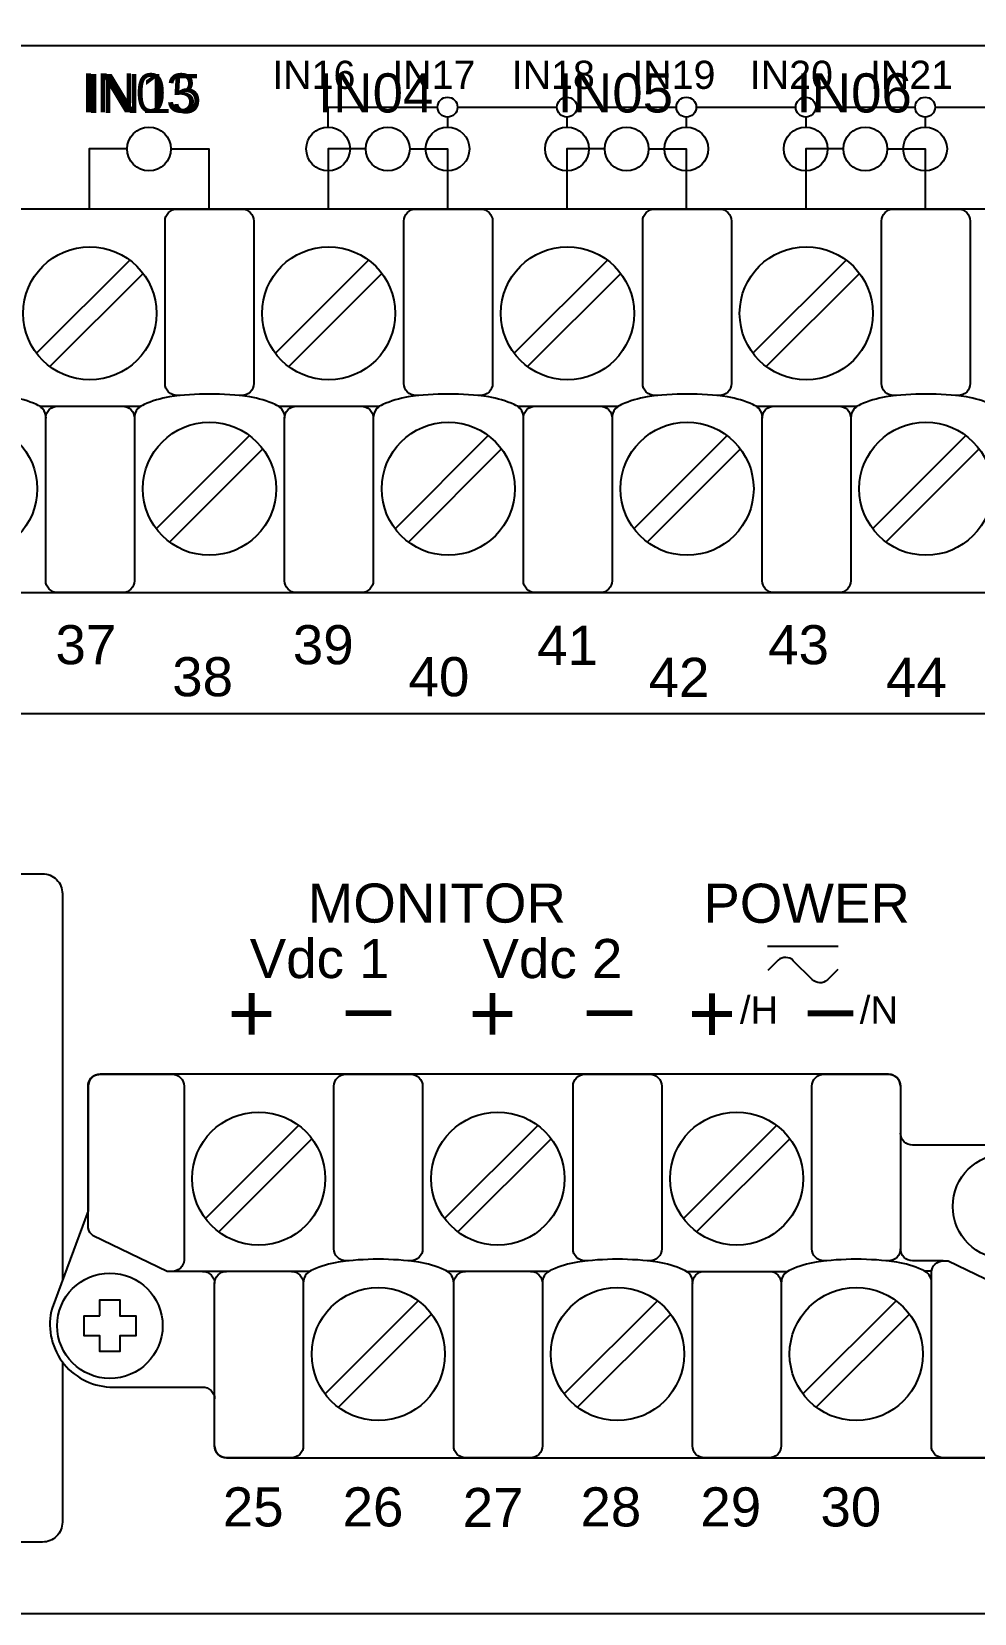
# Model space of a CAD drawing. Extents: x 1 to 47.7, y 0.3 to 34.2.
# Drawn here: x 39.928 to 42.297, y 8.595 to 12.571 of the extents above; entities that cross this region are included whole.
import ezdxf

# ---------------------------------------------------------------- set-up
doc = ezdxf.new("R2010")
doc.units = 0
doc.header["$MEASUREMENT"] = 0
for name, color, linetype in [('5_1__0__EMPTY', 7, 'CONTINUOUS'), ('5_2__2___8__OPTOISO_IND_LS', 7, 'CONTINUOUS'), ('5_3__7___8__OPTOISO_IND_LS', 7, 'CONTINUOUS'), ('5_4__4___24__OPTOISO_LS_IN', 7, 'CONTINUOUS'), ('5_5__D___24__OPTOISO_LS_IN', 7, 'CONTINUOUS'), ('5_6__8___8__OPTOISO_IND_LS', 7, 'CONTINUOUS'), ('6_0______DWG_', 7, 'CONTINUOUS')]:
    doc.layers.add(name, color=color, linetype=linetype)
doc.styles.add('ARIAL', font='arial.ttf')

msp = doc.modelspace()

# ---------------------------------------------------------------- linework, layer by layer
at = {"layer": '5_1__0__EMPTY'}
msp.add_lwpolyline([(43.4565, 12.1253), (38.4754, 12.1254, 0.414215), (38.4454, 12.0954), (38.4455, 11.7825), (38.3546, 11.5377, 0.47859), (38.4996, 11.3392), (38.733, 11.3392, -0.414214), (38.763, 11.3092), (38.763, 11.1912, 0.414213), (38.793, 11.1612), (43.7748, 11.1611, 0.414214), (43.8048, 11.1911), (43.8048, 11.5042), (43.8957, 11.7489, 0.480048), (43.7507, 11.9471), (43.5165, 11.9471, -0.414214), (43.4865, 11.9771), (43.4865, 12.0953, 0.414212), (43.4565, 12.1253), (43.4565, 12.1253)], format="xyb", dxfattribs=at)
at = {"layer": '5_2__2___8__OPTOISO_IND_LS'}
for points in [[(40.1681, 12.2765), (40.0732, 12.2765), (40.0732, 12.1253)], [(40.2781, 12.2765), (40.3732, 12.2765), (40.3732, 12.1253)], [(40.7681, 12.2765), (40.6732, 12.2765), (40.6732, 12.1253)], [(40.8781, 12.2765), (40.9732, 12.2765), (40.9732, 12.1253)], [(41.3681, 12.2765), (41.2732, 12.2765), (41.2732, 12.1253)], [(41.4781, 12.2765), (41.5732, 12.2765), (41.5732, 12.1253)], [(41.9681, 12.2765), (41.8732, 12.2765), (41.8732, 12.1253)], [(42.0781, 12.2765), (42.1732, 12.2765), (42.1732, 12.1253)], [(40.1749, 11.997), (39.9407, 11.7628)], [(40.7749, 11.997), (40.5407, 11.7628)], [(41.3749, 11.997), (41.1407, 11.7628)], [(41.9749, 11.997), (41.7407, 11.7628)], [(40.2083, 11.9635), (39.9741, 11.7294)], [(40.8083, 11.9635), (40.5741, 11.7294)], [(41.4083, 11.9635), (41.1741, 11.7294)], [(42.0083, 11.9635), (41.7741, 11.7294)], [(39.948, 11.6299), (40.2031, 11.6299)], [(40.548, 11.6299), (40.8031, 11.6299)], [(41.148, 11.6299), (41.4031, 11.6299)], [(41.748, 11.6299), (42.0031, 11.6299)], [(40.4755, 11.556), (40.2413, 11.3218)], [(41.0755, 11.556), (40.8413, 11.3218)], [(41.6755, 11.556), (41.4413, 11.3218)], [(42.2755, 11.556), (42.0413, 11.3218)], [(40.5089, 11.5225), (40.2748, 11.2884)], [(41.1089, 11.5225), (40.8748, 11.2884)], [(41.7089, 11.5225), (41.4748, 11.2884)], [(42.3089, 11.5225), (42.0748, 11.2884)]]:
    msp.add_lwpolyline(points, dxfattribs=at)
for points in [[(38.763, 11.1912, 0.414213), (38.793, 11.1612), (43.7748, 11.1611, 0.414214), (43.8048, 11.1911), (43.8048, 11.5042), (43.8957, 11.7489, 0.480048), (43.7507, 11.9471), (43.5165, 11.9471, -0.414214), (43.4865, 11.9771), (43.4865, 12.0953, 0.414212), (43.4565, 12.1253), (43.4565, 12.1253), (38.4754, 12.1254, 0.414215), (38.4454, 12.0954), (38.4455, 11.7825), (38.3546, 11.5377, 0.47859), (38.4996, 11.3392), (38.733, 11.3392, -0.414214), (38.763, 11.3092)], [(40.3015, 11.6566), (40.2936, 11.6566, -0.414214), (40.2636, 11.6866), (40.2636, 12.0953, -0.414214), (40.2936, 12.1253), (40.4564, 12.1253, -0.414214), (40.4864, 12.0953), (40.4864, 11.6866, -0.414214), (40.4564, 11.6566), (40.4496, 11.6566)], [(40.9015, 11.6566), (40.8936, 11.6566, -0.414214), (40.8636, 11.6866), (40.8636, 12.0953, -0.414214), (40.8936, 12.1253), (41.0564, 12.1253, -0.414214), (41.0864, 12.0953), (41.0864, 11.6866, -0.414214), (41.0564, 11.6566), (41.0496, 11.6566)], [(41.5015, 11.6566), (41.4936, 11.6566, -0.414214), (41.4636, 11.6866), (41.4636, 12.0953, -0.414214), (41.4936, 12.1253), (41.6564, 12.1253, -0.414214), (41.6864, 12.0953), (41.6864, 11.6866, -0.414214), (41.6564, 11.6566), (41.6496, 11.6566)], [(42.1015, 11.6566), (42.0936, 11.6566, -0.414214), (42.0636, 11.6866), (42.0636, 12.0953, -0.414214), (42.0936, 12.1253), (42.2564, 12.1253, -0.414214), (42.2864, 12.0953), (42.2864, 11.6866, -0.414214), (42.2564, 11.6566), (42.2496, 11.6566)], [(39.9645, 11.5999, 0.191033), (39.956, 11.6238, 0.081668), (39.9403, 11.634, 0.0591), (39.8766, 11.6533, 0.034646), (39.7751, 11.6604, 0.03436), (39.6744, 11.6533, 0.0591), (39.6107, 11.634, 0.081668), (39.5951, 11.6238, 0.191033), (39.5866, 11.5999)], [(40.5645, 11.5999, 0.191033), (40.556, 11.6238, 0.081668), (40.5404, 11.634, 0.0591), (40.4766, 11.6533, 0.034646), (40.3751, 11.6604, 0.03436), (40.2744, 11.6533, 0.0591), (40.2107, 11.634, 0.081668), (40.1951, 11.6238, 0.191033), (40.1866, 11.5999)], [(41.1645, 11.5999, 0.191033), (41.156, 11.6238, 0.081668), (41.1404, 11.634, 0.0591), (41.0767, 11.6533, 0.034646), (40.9751, 11.6604, 0.03436), (40.8744, 11.6533, 0.0591), (40.8107, 11.634, 0.081668), (40.7951, 11.6238, 0.191033), (40.7866, 11.5999)], [(41.7645, 11.5999, 0.191033), (41.756, 11.6238, 0.081668), (41.7404, 11.634, 0.0591), (41.6767, 11.6533, 0.034646), (41.5751, 11.6604, 0.03436), (41.4744, 11.6533, 0.0591), (41.4107, 11.634, 0.081668), (41.3951, 11.6238, 0.191033), (41.3866, 11.5999)], [(42.3645, 11.5999, 0.191033), (42.356, 11.6238, 0.081668), (42.3404, 11.634, 0.0591), (42.2767, 11.6533, 0.034646), (42.1751, 11.6604, 0.03436), (42.0744, 11.6533, 0.0591), (42.0107, 11.634, 0.081668), (41.9951, 11.6238, 0.191033), (41.9866, 11.5999)], [(40.1566, 11.6299, -0.414214), (40.1866, 11.5999), (40.1866, 11.1912, -0.414214), (40.1566, 11.1612), (39.9937, 11.1612, -0.414214), (39.9637, 11.1912), (39.9637, 11.5999, -0.414214), (39.9937, 11.6299)], [(40.7566, 11.6299, -0.414214), (40.7866, 11.5999), (40.7866, 11.1912, -0.414214), (40.7566, 11.1612), (40.5937, 11.1612, -0.414214), (40.5637, 11.1912), (40.5637, 11.5999, -0.414214), (40.5937, 11.6299)], [(41.3566, 11.6299, -0.414214), (41.3866, 11.5999), (41.3866, 11.1912, -0.414214), (41.3566, 11.1612), (41.1937, 11.1612, -0.414214), (41.1637, 11.1912), (41.1637, 11.5999, -0.414214), (41.1937, 11.6299)], [(41.9566, 11.6299, -0.414214), (41.9866, 11.5999), (41.9866, 11.1912, -0.414214), (41.9566, 11.1612), (41.7937, 11.1612, -0.414214), (41.7637, 11.1912), (41.7637, 11.5999, -0.414214), (41.7937, 11.6299)]]:
    msp.add_lwpolyline(points, format="xyb", dxfattribs=at)
for centre, radius in [((40.2231, 12.2765), 0.055), ((40.8231, 12.2765), 0.055), ((41.4231, 12.2765), 0.055), ((42.0231, 12.2765), 0.055), ((40.0745, 11.8632), 0.1673), ((40.6745, 11.8632), 0.1673), ((41.2745, 11.8632), 0.1673), ((41.8745, 11.8632), 0.1673), ((39.7751, 11.4222), 0.1673), ((40.3751, 11.4222), 0.1673), ((40.9751, 11.4222), 0.1673), ((41.5751, 11.4222), 0.1673), ((42.1751, 11.4222), 0.1673)]:
    msp.add_circle(centre, radius, dxfattribs=at)
at = {"layer": '5_3__7___8__OPTOISO_IND_LS'}
for points in [[(40.1681, 12.2765), (40.0732, 12.2765), (40.0732, 12.1253)], [(40.2781, 12.2765), (40.3732, 12.2765), (40.3732, 12.1253)], [(40.7681, 12.2765), (40.6732, 12.2765), (40.6732, 12.1253)], [(40.8781, 12.2765), (40.9732, 12.2765), (40.9732, 12.1253)], [(41.3681, 12.2765), (41.2732, 12.2765), (41.2732, 12.1253)], [(41.4781, 12.2765), (41.5732, 12.2765), (41.5732, 12.1253)], [(41.9681, 12.2765), (41.8732, 12.2765), (41.8732, 12.1253)], [(42.0781, 12.2765), (42.1732, 12.2765), (42.1732, 12.1253)], [(40.1749, 11.997), (39.9407, 11.7628)], [(40.7749, 11.997), (40.5407, 11.7628)], [(41.3749, 11.997), (41.1407, 11.7628)], [(41.9749, 11.997), (41.7407, 11.7628)], [(40.2083, 11.9635), (39.9741, 11.7294)], [(40.8083, 11.9635), (40.5741, 11.7294)], [(41.4083, 11.9635), (41.1741, 11.7294)], [(42.0083, 11.9635), (41.7741, 11.7294)], [(39.948, 11.6299), (40.2031, 11.6299)], [(40.548, 11.6299), (40.8031, 11.6299)], [(41.148, 11.6299), (41.4031, 11.6299)], [(41.748, 11.6299), (42.0031, 11.6299)], [(40.4755, 11.556), (40.2413, 11.3218)], [(41.0755, 11.556), (40.8413, 11.3218)], [(41.6755, 11.556), (41.4413, 11.3218)], [(42.2755, 11.556), (42.0413, 11.3218)], [(40.5089, 11.5225), (40.2748, 11.2884)], [(41.1089, 11.5225), (40.8748, 11.2884)], [(41.7089, 11.5225), (41.4748, 11.2884)], [(42.3089, 11.5225), (42.0748, 11.2884)]]:
    msp.add_lwpolyline(points, dxfattribs=at)
for points in [[(38.763, 11.1912, 0.414213), (38.793, 11.1612), (43.7748, 11.1611, 0.414214), (43.8048, 11.1911), (43.8048, 11.5042), (43.8957, 11.7489, 0.480048), (43.7507, 11.9471), (43.5165, 11.9471, -0.414214), (43.4865, 11.9771), (43.4865, 12.0953, 0.414212), (43.4565, 12.1253), (43.4565, 12.1253), (38.4754, 12.1254, 0.414215), (38.4454, 12.0954), (38.4455, 11.7825), (38.3546, 11.5377, 0.47859), (38.4996, 11.3392), (38.733, 11.3392, -0.414214), (38.763, 11.3092)], [(40.3015, 11.6566), (40.2936, 11.6566, -0.414214), (40.2636, 11.6866), (40.2636, 12.0953, -0.414214), (40.2936, 12.1253), (40.4564, 12.1253, -0.414214), (40.4864, 12.0953), (40.4864, 11.6866, -0.414214), (40.4564, 11.6566), (40.4496, 11.6566)], [(40.9015, 11.6566), (40.8936, 11.6566, -0.414214), (40.8636, 11.6866), (40.8636, 12.0953, -0.414214), (40.8936, 12.1253), (41.0564, 12.1253, -0.414214), (41.0864, 12.0953), (41.0864, 11.6866, -0.414214), (41.0564, 11.6566), (41.0496, 11.6566)], [(41.5015, 11.6566), (41.4936, 11.6566, -0.414214), (41.4636, 11.6866), (41.4636, 12.0953, -0.414214), (41.4936, 12.1253), (41.6564, 12.1253, -0.414214), (41.6864, 12.0953), (41.6864, 11.6866, -0.414214), (41.6564, 11.6566), (41.6496, 11.6566)], [(42.1015, 11.6566), (42.0936, 11.6566, -0.414214), (42.0636, 11.6866), (42.0636, 12.0953, -0.414214), (42.0936, 12.1253), (42.2564, 12.1253, -0.414214), (42.2864, 12.0953), (42.2864, 11.6866, -0.414214), (42.2564, 11.6566), (42.2496, 11.6566)], [(39.9645, 11.5999, 0.191033), (39.956, 11.6238, 0.081668), (39.9403, 11.634, 0.0591), (39.8766, 11.6533, 0.034646), (39.7751, 11.6604, 0.03436), (39.6744, 11.6533, 0.0591), (39.6107, 11.634, 0.081668), (39.5951, 11.6238, 0.191033), (39.5866, 11.5999)], [(40.5645, 11.5999, 0.191033), (40.556, 11.6238, 0.081668), (40.5404, 11.634, 0.0591), (40.4766, 11.6533, 0.034646), (40.3751, 11.6604, 0.03436), (40.2744, 11.6533, 0.0591), (40.2107, 11.634, 0.081668), (40.1951, 11.6238, 0.191033), (40.1866, 11.5999)], [(41.1645, 11.5999, 0.191033), (41.156, 11.6238, 0.081668), (41.1404, 11.634, 0.0591), (41.0767, 11.6533, 0.034646), (40.9751, 11.6604, 0.03436), (40.8744, 11.6533, 0.0591), (40.8107, 11.634, 0.081668), (40.7951, 11.6238, 0.191033), (40.7866, 11.5999)], [(41.7645, 11.5999, 0.191033), (41.756, 11.6238, 0.081668), (41.7404, 11.634, 0.0591), (41.6767, 11.6533, 0.034646), (41.5751, 11.6604, 0.03436), (41.4744, 11.6533, 0.0591), (41.4107, 11.634, 0.081668), (41.3951, 11.6238, 0.191033), (41.3866, 11.5999)], [(42.3645, 11.5999, 0.191033), (42.356, 11.6238, 0.081668), (42.3404, 11.634, 0.0591), (42.2767, 11.6533, 0.034646), (42.1751, 11.6604, 0.03436), (42.0744, 11.6533, 0.0591), (42.0107, 11.634, 0.081668), (41.9951, 11.6238, 0.191033), (41.9866, 11.5999)], [(40.1566, 11.6299, -0.414214), (40.1866, 11.5999), (40.1866, 11.1912, -0.414214), (40.1566, 11.1612), (39.9937, 11.1612, -0.414214), (39.9637, 11.1912), (39.9637, 11.5999, -0.414214), (39.9937, 11.6299)], [(40.7566, 11.6299, -0.414214), (40.7866, 11.5999), (40.7866, 11.1912, -0.414214), (40.7566, 11.1612), (40.5937, 11.1612, -0.414214), (40.5637, 11.1912), (40.5637, 11.5999, -0.414214), (40.5937, 11.6299)], [(41.3566, 11.6299, -0.414214), (41.3866, 11.5999), (41.3866, 11.1912, -0.414214), (41.3566, 11.1612), (41.1937, 11.1612, -0.414214), (41.1637, 11.1912), (41.1637, 11.5999, -0.414214), (41.1937, 11.6299)], [(41.9566, 11.6299, -0.414214), (41.9866, 11.5999), (41.9866, 11.1912, -0.414214), (41.9566, 11.1612), (41.7937, 11.1612, -0.414214), (41.7637, 11.1912), (41.7637, 11.5999, -0.414214), (41.7937, 11.6299)]]:
    msp.add_lwpolyline(points, format="xyb", dxfattribs=at)
for centre, radius in [((40.2231, 12.2765), 0.055), ((40.8231, 12.2765), 0.055), ((41.4231, 12.2765), 0.055), ((42.0231, 12.2765), 0.055), ((40.0745, 11.8632), 0.1673), ((40.6745, 11.8632), 0.1673), ((41.2745, 11.8632), 0.1673), ((41.8745, 11.8632), 0.1673), ((39.7751, 11.4222), 0.1673), ((40.3751, 11.4222), 0.1673), ((40.9751, 11.4222), 0.1673), ((41.5751, 11.4222), 0.1673), ((42.1751, 11.4222), 0.1673)]:
    msp.add_circle(centre, radius, dxfattribs=at)
at = {"layer": '5_4__4___24__OPTOISO_LS_IN'}
for points in [[(40.6732, 12.3315), (40.6732, 12.3815), (40.9482, 12.3815)], [(40.9982, 12.3815), (41.2482, 12.3815)], [(41.2982, 12.3815), (41.5482, 12.3815)], [(41.5982, 12.3815), (41.8482, 12.3815)], [(41.8982, 12.3815), (42.1482, 12.3815)], [(42.1982, 12.3815), (42.4482, 12.3815)], [(40.9732, 12.3565), (40.9732, 12.3315)], [(41.2732, 12.3565), (41.2732, 12.3315)], [(41.5732, 12.3565), (41.5732, 12.3315)], [(41.8732, 12.3565), (41.8732, 12.3315)], [(42.1732, 12.3565), (42.1732, 12.3315)], [(40.1681, 12.2765), (40.0732, 12.2765), (40.0732, 12.1253)], [(40.2781, 12.2765), (40.3732, 12.2765), (40.3732, 12.1253)], [(40.6732, 12.2215), (40.6732, 12.1253)], [(40.9732, 12.2215), (40.9732, 12.1253)], [(41.2732, 12.2215), (41.2732, 12.1253)], [(41.5732, 12.2215), (41.5732, 12.1253)], [(41.8732, 12.2215), (41.8732, 12.1253)], [(42.1732, 12.2215), (42.1732, 12.1253)], [(40.1749, 11.997), (39.9407, 11.7628)], [(40.7749, 11.997), (40.5407, 11.7628)], [(41.3749, 11.997), (41.1407, 11.7628)], [(41.9749, 11.997), (41.7407, 11.7628)], [(40.2083, 11.9635), (39.9741, 11.7294)], [(40.8083, 11.9635), (40.5741, 11.7294)], [(41.4083, 11.9635), (41.1741, 11.7294)], [(42.0083, 11.9635), (41.7741, 11.7294)], [(39.948, 11.6299), (40.2031, 11.6299)], [(40.548, 11.6299), (40.8031, 11.6299)], [(41.148, 11.6299), (41.4031, 11.6299)], [(41.748, 11.6299), (42.0031, 11.6299)], [(40.4755, 11.556), (40.2413, 11.3218)], [(41.0755, 11.556), (40.8413, 11.3218)], [(41.6755, 11.556), (41.4413, 11.3218)], [(42.2755, 11.556), (42.0413, 11.3218)], [(40.5089, 11.5225), (40.2748, 11.2884)], [(41.1089, 11.5225), (40.8748, 11.2884)], [(41.7089, 11.5225), (41.4748, 11.2884)], [(42.3089, 11.5225), (42.0748, 11.2884)]]:
    msp.add_lwpolyline(points, dxfattribs=at)
for points in [[(38.763, 11.1912, 0.414213), (38.793, 11.1612), (43.7748, 11.1611, 0.414214), (43.8048, 11.1911), (43.8048, 11.5042), (43.8957, 11.7489, 0.480048), (43.7507, 11.9471), (43.5165, 11.9471, -0.414214), (43.4865, 11.9771), (43.4865, 12.0953, 0.414212), (43.4565, 12.1253), (43.4565, 12.1253), (38.4754, 12.1254, 0.414215), (38.4454, 12.0954), (38.4455, 11.7825), (38.3546, 11.5377, 0.47859), (38.4996, 11.3392), (38.733, 11.3392, -0.414214), (38.763, 11.3092)], [(40.3015, 11.6566), (40.2936, 11.6566, -0.414214), (40.2636, 11.6866), (40.2636, 12.0953, -0.414214), (40.2936, 12.1253), (40.4564, 12.1253, -0.414214), (40.4864, 12.0953), (40.4864, 11.6866, -0.414214), (40.4564, 11.6566), (40.4496, 11.6566)], [(40.9015, 11.6566), (40.8936, 11.6566, -0.414214), (40.8636, 11.6866), (40.8636, 12.0953, -0.414214), (40.8936, 12.1253), (41.0564, 12.1253, -0.414214), (41.0864, 12.0953), (41.0864, 11.6866, -0.414214), (41.0564, 11.6566), (41.0496, 11.6566)], [(41.5015, 11.6566), (41.4936, 11.6566, -0.414214), (41.4636, 11.6866), (41.4636, 12.0953, -0.414214), (41.4936, 12.1253), (41.6564, 12.1253, -0.414214), (41.6864, 12.0953), (41.6864, 11.6866, -0.414214), (41.6564, 11.6566), (41.6496, 11.6566)], [(42.1015, 11.6566), (42.0936, 11.6566, -0.414214), (42.0636, 11.6866), (42.0636, 12.0953, -0.414214), (42.0936, 12.1253), (42.2564, 12.1253, -0.414214), (42.2864, 12.0953), (42.2864, 11.6866, -0.414214), (42.2564, 11.6566), (42.2496, 11.6566)], [(39.9645, 11.5999, 0.191033), (39.956, 11.6238, 0.081668), (39.9403, 11.634, 0.0591), (39.8766, 11.6533, 0.034646), (39.7751, 11.6604, 0.03436), (39.6744, 11.6533, 0.0591), (39.6107, 11.634, 0.081668), (39.5951, 11.6238, 0.191033), (39.5866, 11.5999)], [(40.5645, 11.5999, 0.191033), (40.556, 11.6238, 0.081668), (40.5404, 11.634, 0.0591), (40.4766, 11.6533, 0.034646), (40.3751, 11.6604, 0.03436), (40.2744, 11.6533, 0.0591), (40.2107, 11.634, 0.081668), (40.1951, 11.6238, 0.191033), (40.1866, 11.5999)], [(41.1645, 11.5999, 0.191033), (41.156, 11.6238, 0.081668), (41.1404, 11.634, 0.0591), (41.0767, 11.6533, 0.034646), (40.9751, 11.6604, 0.03436), (40.8744, 11.6533, 0.0591), (40.8107, 11.634, 0.081668), (40.7951, 11.6238, 0.191033), (40.7866, 11.5999)], [(41.7645, 11.5999, 0.191033), (41.756, 11.6238, 0.081668), (41.7404, 11.634, 0.0591), (41.6767, 11.6533, 0.034646), (41.5751, 11.6604, 0.03436), (41.4744, 11.6533, 0.0591), (41.4107, 11.634, 0.081668), (41.3951, 11.6238, 0.191033), (41.3866, 11.5999)], [(42.3645, 11.5999, 0.191033), (42.356, 11.6238, 0.081668), (42.3404, 11.634, 0.0591), (42.2767, 11.6533, 0.034646), (42.1751, 11.6604, 0.03436), (42.0744, 11.6533, 0.0591), (42.0107, 11.634, 0.081668), (41.9951, 11.6238, 0.191033), (41.9866, 11.5999)], [(40.1566, 11.6299, -0.414214), (40.1866, 11.5999), (40.1866, 11.1912, -0.414214), (40.1566, 11.1612), (39.9937, 11.1612, -0.414214), (39.9637, 11.1912), (39.9637, 11.5999, -0.414214), (39.9937, 11.6299)], [(40.7566, 11.6299, -0.414214), (40.7866, 11.5999), (40.7866, 11.1912, -0.414214), (40.7566, 11.1612), (40.5937, 11.1612, -0.414214), (40.5637, 11.1912), (40.5637, 11.5999, -0.414214), (40.5937, 11.6299)], [(41.3566, 11.6299, -0.414214), (41.3866, 11.5999), (41.3866, 11.1912, -0.414214), (41.3566, 11.1612), (41.1937, 11.1612, -0.414214), (41.1637, 11.1912), (41.1637, 11.5999, -0.414214), (41.1937, 11.6299)], [(41.9566, 11.6299, -0.414214), (41.9866, 11.5999), (41.9866, 11.1912, -0.414214), (41.9566, 11.1612), (41.7937, 11.1612, -0.414214), (41.7637, 11.1912), (41.7637, 11.5999, -0.414214), (41.7937, 11.6299)]]:
    msp.add_lwpolyline(points, format="xyb", dxfattribs=at)
for centre, radius in [((40.9732, 12.3815), 0.025), ((41.2732, 12.3815), 0.025), ((41.5732, 12.3815), 0.025), ((41.8732, 12.3815), 0.025), ((42.1732, 12.3815), 0.025), ((40.2231, 12.2765), 0.055), ((40.6732, 12.2765), 0.055), ((40.9732, 12.2765), 0.055), ((41.2732, 12.2765), 0.055), ((41.5732, 12.2765), 0.055), ((41.8732, 12.2765), 0.055), ((42.1732, 12.2765), 0.055), ((40.0745, 11.8632), 0.1673), ((40.6745, 11.8632), 0.1673), ((41.2745, 11.8632), 0.1673), ((41.8745, 11.8632), 0.1673), ((39.7751, 11.4222), 0.1673), ((40.3751, 11.4222), 0.1673), ((40.9751, 11.4222), 0.1673), ((41.5751, 11.4222), 0.1673), ((42.1751, 11.4222), 0.1673)]:
    msp.add_circle(centre, radius, dxfattribs=at)
at = {"layer": '5_5__D___24__OPTOISO_LS_IN'}
for points in [[(40.6732, 12.3315), (40.6732, 12.3815), (40.9482, 12.3815)], [(40.9982, 12.3815), (41.2482, 12.3815)], [(41.2982, 12.3815), (41.5482, 12.3815)], [(41.5982, 12.3815), (41.8482, 12.3815)], [(41.8982, 12.3815), (42.1482, 12.3815)], [(42.1982, 12.3815), (42.4482, 12.3815)], [(40.9732, 12.3565), (40.9732, 12.3315)], [(41.2732, 12.3565), (41.2732, 12.3315)], [(41.5732, 12.3565), (41.5732, 12.3315)], [(41.8732, 12.3565), (41.8732, 12.3315)], [(42.1732, 12.3565), (42.1732, 12.3315)], [(40.1681, 12.2765), (40.0732, 12.2765), (40.0732, 12.1253)], [(40.2781, 12.2765), (40.3732, 12.2765), (40.3732, 12.1253)], [(40.6732, 12.2215), (40.6732, 12.1253)], [(40.9732, 12.2215), (40.9732, 12.1253)], [(41.2732, 12.2215), (41.2732, 12.1253)], [(41.5732, 12.2215), (41.5732, 12.1253)], [(41.8732, 12.2215), (41.8732, 12.1253)], [(42.1732, 12.2215), (42.1732, 12.1253)], [(40.1749, 11.997), (39.9407, 11.7628)], [(40.7749, 11.997), (40.5407, 11.7628)], [(41.3749, 11.997), (41.1407, 11.7628)], [(41.9749, 11.997), (41.7407, 11.7628)], [(40.2083, 11.9635), (39.9741, 11.7294)], [(40.8083, 11.9635), (40.5741, 11.7294)], [(41.4083, 11.9635), (41.1741, 11.7294)], [(42.0083, 11.9635), (41.7741, 11.7294)], [(39.948, 11.6299), (40.2031, 11.6299)], [(40.548, 11.6299), (40.8031, 11.6299)], [(41.148, 11.6299), (41.4031, 11.6299)], [(41.748, 11.6299), (42.0031, 11.6299)], [(40.4755, 11.556), (40.2413, 11.3218)], [(41.0755, 11.556), (40.8413, 11.3218)], [(41.6755, 11.556), (41.4413, 11.3218)], [(42.2755, 11.556), (42.0413, 11.3218)], [(40.5089, 11.5225), (40.2748, 11.2884)], [(41.1089, 11.5225), (40.8748, 11.2884)], [(41.7089, 11.5225), (41.4748, 11.2884)], [(42.3089, 11.5225), (42.0748, 11.2884)]]:
    msp.add_lwpolyline(points, dxfattribs=at)
for points in [[(38.763, 11.1912, 0.414213), (38.793, 11.1612), (43.7748, 11.1611, 0.414214), (43.8048, 11.1911), (43.8048, 11.5042), (43.8957, 11.7489, 0.480048), (43.7507, 11.9471), (43.5165, 11.9471, -0.414214), (43.4865, 11.9771), (43.4865, 12.0953, 0.414212), (43.4565, 12.1253), (43.4565, 12.1253), (38.4754, 12.1254, 0.414215), (38.4454, 12.0954), (38.4455, 11.7825), (38.3546, 11.5377, 0.47859), (38.4996, 11.3392), (38.733, 11.3392, -0.414214), (38.763, 11.3092)], [(40.3015, 11.6566), (40.2936, 11.6566, -0.414214), (40.2636, 11.6866), (40.2636, 12.0953, -0.414214), (40.2936, 12.1253), (40.4564, 12.1253, -0.414214), (40.4864, 12.0953), (40.4864, 11.6866, -0.414214), (40.4564, 11.6566), (40.4496, 11.6566)], [(40.9015, 11.6566), (40.8936, 11.6566, -0.414214), (40.8636, 11.6866), (40.8636, 12.0953, -0.414214), (40.8936, 12.1253), (41.0564, 12.1253, -0.414214), (41.0864, 12.0953), (41.0864, 11.6866, -0.414214), (41.0564, 11.6566), (41.0496, 11.6566)], [(41.5015, 11.6566), (41.4936, 11.6566, -0.414214), (41.4636, 11.6866), (41.4636, 12.0953, -0.414214), (41.4936, 12.1253), (41.6564, 12.1253, -0.414214), (41.6864, 12.0953), (41.6864, 11.6866, -0.414214), (41.6564, 11.6566), (41.6496, 11.6566)], [(42.1015, 11.6566), (42.0936, 11.6566, -0.414214), (42.0636, 11.6866), (42.0636, 12.0953, -0.414214), (42.0936, 12.1253), (42.2564, 12.1253, -0.414214), (42.2864, 12.0953), (42.2864, 11.6866, -0.414214), (42.2564, 11.6566), (42.2496, 11.6566)], [(39.9645, 11.5999, 0.191033), (39.956, 11.6238, 0.081668), (39.9403, 11.634, 0.0591), (39.8766, 11.6533, 0.034646), (39.7751, 11.6604, 0.03436), (39.6744, 11.6533, 0.0591), (39.6107, 11.634, 0.081668), (39.5951, 11.6238, 0.191033), (39.5866, 11.5999)], [(40.5645, 11.5999, 0.191033), (40.556, 11.6238, 0.081668), (40.5404, 11.634, 0.0591), (40.4766, 11.6533, 0.034646), (40.3751, 11.6604, 0.03436), (40.2744, 11.6533, 0.0591), (40.2107, 11.634, 0.081668), (40.1951, 11.6238, 0.191033), (40.1866, 11.5999)], [(41.1645, 11.5999, 0.191033), (41.156, 11.6238, 0.081668), (41.1404, 11.634, 0.0591), (41.0767, 11.6533, 0.034646), (40.9751, 11.6604, 0.03436), (40.8744, 11.6533, 0.0591), (40.8107, 11.634, 0.081668), (40.7951, 11.6238, 0.191033), (40.7866, 11.5999)], [(41.7645, 11.5999, 0.191033), (41.756, 11.6238, 0.081668), (41.7404, 11.634, 0.0591), (41.6767, 11.6533, 0.034646), (41.5751, 11.6604, 0.03436), (41.4744, 11.6533, 0.0591), (41.4107, 11.634, 0.081668), (41.3951, 11.6238, 0.191033), (41.3866, 11.5999)], [(42.3645, 11.5999, 0.191033), (42.356, 11.6238, 0.081668), (42.3404, 11.634, 0.0591), (42.2767, 11.6533, 0.034646), (42.1751, 11.6604, 0.03436), (42.0744, 11.6533, 0.0591), (42.0107, 11.634, 0.081668), (41.9951, 11.6238, 0.191033), (41.9866, 11.5999)], [(40.1566, 11.6299, -0.414214), (40.1866, 11.5999), (40.1866, 11.1912, -0.414214), (40.1566, 11.1612), (39.9937, 11.1612, -0.414214), (39.9637, 11.1912), (39.9637, 11.5999, -0.414214), (39.9937, 11.6299)], [(40.7566, 11.6299, -0.414214), (40.7866, 11.5999), (40.7866, 11.1912, -0.414214), (40.7566, 11.1612), (40.5937, 11.1612, -0.414214), (40.5637, 11.1912), (40.5637, 11.5999, -0.414214), (40.5937, 11.6299)], [(41.3566, 11.6299, -0.414214), (41.3866, 11.5999), (41.3866, 11.1912, -0.414214), (41.3566, 11.1612), (41.1937, 11.1612, -0.414214), (41.1637, 11.1912), (41.1637, 11.5999, -0.414214), (41.1937, 11.6299)], [(41.9566, 11.6299, -0.414214), (41.9866, 11.5999), (41.9866, 11.1912, -0.414214), (41.9566, 11.1612), (41.7937, 11.1612, -0.414214), (41.7637, 11.1912), (41.7637, 11.5999, -0.414214), (41.7937, 11.6299)]]:
    msp.add_lwpolyline(points, format="xyb", dxfattribs=at)
for centre, radius in [((40.9732, 12.3815), 0.025), ((41.2732, 12.3815), 0.025), ((41.5732, 12.3815), 0.025), ((41.8732, 12.3815), 0.025), ((42.1732, 12.3815), 0.025), ((40.2231, 12.2765), 0.055), ((40.6732, 12.2765), 0.055), ((40.9732, 12.2765), 0.055), ((41.2732, 12.2765), 0.055), ((41.5732, 12.2765), 0.055), ((41.8732, 12.2765), 0.055), ((42.1732, 12.2765), 0.055), ((40.0745, 11.8632), 0.1673), ((40.6745, 11.8632), 0.1673), ((41.2745, 11.8632), 0.1673), ((41.8745, 11.8632), 0.1673), ((39.7751, 11.4222), 0.1673), ((40.3751, 11.4222), 0.1673), ((40.9751, 11.4222), 0.1673), ((41.5751, 11.4222), 0.1673), ((42.1751, 11.4222), 0.1673)]:
    msp.add_circle(centre, radius, dxfattribs=at)
at = {"layer": '5_6__8___8__OPTOISO_IND_LS'}
for points in [[(40.1681, 12.2765), (40.0732, 12.2765), (40.0732, 12.1253)], [(40.2781, 12.2765), (40.3732, 12.2765), (40.3732, 12.1253)], [(40.7681, 12.2765), (40.6732, 12.2765), (40.6732, 12.1253)], [(40.8781, 12.2765), (40.9732, 12.2765), (40.9732, 12.1253)], [(41.3681, 12.2765), (41.2732, 12.2765), (41.2732, 12.1253)], [(41.4781, 12.2765), (41.5732, 12.2765), (41.5732, 12.1253)], [(41.9681, 12.2765), (41.8732, 12.2765), (41.8732, 12.1253)], [(42.0781, 12.2765), (42.1732, 12.2765), (42.1732, 12.1253)], [(40.1749, 11.997), (39.9407, 11.7628)], [(40.7749, 11.997), (40.5407, 11.7628)], [(41.3749, 11.997), (41.1407, 11.7628)], [(41.9749, 11.997), (41.7407, 11.7628)], [(40.2083, 11.9635), (39.9741, 11.7294)], [(40.8083, 11.9635), (40.5741, 11.7294)], [(41.4083, 11.9635), (41.1741, 11.7294)], [(42.0083, 11.9635), (41.7741, 11.7294)], [(39.948, 11.6299), (40.2031, 11.6299)], [(40.548, 11.6299), (40.8031, 11.6299)], [(41.148, 11.6299), (41.4031, 11.6299)], [(41.748, 11.6299), (42.0031, 11.6299)], [(40.4755, 11.556), (40.2413, 11.3218)], [(41.0755, 11.556), (40.8413, 11.3218)], [(41.6755, 11.556), (41.4413, 11.3218)], [(42.2755, 11.556), (42.0413, 11.3218)], [(40.5089, 11.5225), (40.2748, 11.2884)], [(41.1089, 11.5225), (40.8748, 11.2884)], [(41.7089, 11.5225), (41.4748, 11.2884)], [(42.3089, 11.5225), (42.0748, 11.2884)]]:
    msp.add_lwpolyline(points, dxfattribs=at)
for points in [[(38.763, 11.1912, 0.414213), (38.793, 11.1612), (43.7748, 11.1611, 0.414214), (43.8048, 11.1911), (43.8048, 11.5042), (43.8957, 11.7489, 0.480048), (43.7507, 11.9471), (43.5165, 11.9471, -0.414214), (43.4865, 11.9771), (43.4865, 12.0953, 0.414212), (43.4565, 12.1253), (43.4565, 12.1253), (38.4754, 12.1254, 0.414215), (38.4454, 12.0954), (38.4455, 11.7825), (38.3546, 11.5377, 0.47859), (38.4996, 11.3392), (38.733, 11.3392, -0.414214), (38.763, 11.3092)], [(40.3015, 11.6566), (40.2936, 11.6566, -0.414214), (40.2636, 11.6866), (40.2636, 12.0953, -0.414214), (40.2936, 12.1253), (40.4564, 12.1253, -0.414214), (40.4864, 12.0953), (40.4864, 11.6866, -0.414214), (40.4564, 11.6566), (40.4496, 11.6566)], [(40.9015, 11.6566), (40.8936, 11.6566, -0.414214), (40.8636, 11.6866), (40.8636, 12.0953, -0.414214), (40.8936, 12.1253), (41.0564, 12.1253, -0.414214), (41.0864, 12.0953), (41.0864, 11.6866, -0.414214), (41.0564, 11.6566), (41.0496, 11.6566)], [(41.5015, 11.6566), (41.4936, 11.6566, -0.414214), (41.4636, 11.6866), (41.4636, 12.0953, -0.414214), (41.4936, 12.1253), (41.6564, 12.1253, -0.414214), (41.6864, 12.0953), (41.6864, 11.6866, -0.414214), (41.6564, 11.6566), (41.6496, 11.6566)], [(42.1015, 11.6566), (42.0936, 11.6566, -0.414214), (42.0636, 11.6866), (42.0636, 12.0953, -0.414214), (42.0936, 12.1253), (42.2564, 12.1253, -0.414214), (42.2864, 12.0953), (42.2864, 11.6866, -0.414214), (42.2564, 11.6566), (42.2496, 11.6566)], [(39.9645, 11.5999, 0.191033), (39.956, 11.6238, 0.081668), (39.9403, 11.634, 0.0591), (39.8766, 11.6533, 0.034646), (39.7751, 11.6604, 0.03436), (39.6744, 11.6533, 0.0591), (39.6107, 11.634, 0.081668), (39.5951, 11.6238, 0.191033), (39.5866, 11.5999)], [(40.5645, 11.5999, 0.191033), (40.556, 11.6238, 0.081668), (40.5404, 11.634, 0.0591), (40.4766, 11.6533, 0.034646), (40.3751, 11.6604, 0.03436), (40.2744, 11.6533, 0.0591), (40.2107, 11.634, 0.081668), (40.1951, 11.6238, 0.191033), (40.1866, 11.5999)], [(41.1645, 11.5999, 0.191033), (41.156, 11.6238, 0.081668), (41.1404, 11.634, 0.0591), (41.0767, 11.6533, 0.034646), (40.9751, 11.6604, 0.03436), (40.8744, 11.6533, 0.0591), (40.8107, 11.634, 0.081668), (40.7951, 11.6238, 0.191033), (40.7866, 11.5999)], [(41.7645, 11.5999, 0.191033), (41.756, 11.6238, 0.081668), (41.7404, 11.634, 0.0591), (41.6767, 11.6533, 0.034646), (41.5751, 11.6604, 0.03436), (41.4744, 11.6533, 0.0591), (41.4107, 11.634, 0.081668), (41.3951, 11.6238, 0.191033), (41.3866, 11.5999)], [(42.3645, 11.5999, 0.191033), (42.356, 11.6238, 0.081668), (42.3404, 11.634, 0.0591), (42.2767, 11.6533, 0.034646), (42.1751, 11.6604, 0.03436), (42.0744, 11.6533, 0.0591), (42.0107, 11.634, 0.081668), (41.9951, 11.6238, 0.191033), (41.9866, 11.5999)], [(40.1566, 11.6299, -0.414214), (40.1866, 11.5999), (40.1866, 11.1912, -0.414214), (40.1566, 11.1612), (39.9937, 11.1612, -0.414214), (39.9637, 11.1912), (39.9637, 11.5999, -0.414214), (39.9937, 11.6299)], [(40.7566, 11.6299, -0.414214), (40.7866, 11.5999), (40.7866, 11.1912, -0.414214), (40.7566, 11.1612), (40.5937, 11.1612, -0.414214), (40.5637, 11.1912), (40.5637, 11.5999, -0.414214), (40.5937, 11.6299)], [(41.3566, 11.6299, -0.414214), (41.3866, 11.5999), (41.3866, 11.1912, -0.414214), (41.3566, 11.1612), (41.1937, 11.1612, -0.414214), (41.1637, 11.1912), (41.1637, 11.5999, -0.414214), (41.1937, 11.6299)], [(41.9566, 11.6299, -0.414214), (41.9866, 11.5999), (41.9866, 11.1912, -0.414214), (41.9566, 11.1612), (41.7937, 11.1612, -0.414214), (41.7637, 11.1912), (41.7637, 11.5999, -0.414214), (41.7937, 11.6299)]]:
    msp.add_lwpolyline(points, format="xyb", dxfattribs=at)
for centre, radius in [((40.2231, 12.2765), 0.055), ((40.8231, 12.2765), 0.055), ((41.4231, 12.2765), 0.055), ((42.0231, 12.2765), 0.055), ((40.0745, 11.8632), 0.1673), ((40.6745, 11.8632), 0.1673), ((41.2745, 11.8632), 0.1673), ((41.8745, 11.8632), 0.1673), ((39.7751, 11.4222), 0.1673), ((40.3751, 11.4222), 0.1673), ((40.9751, 11.4222), 0.1673), ((41.5751, 11.4222), 0.1673), ((42.1751, 11.4222), 0.1673)]:
    msp.add_circle(centre, radius, dxfattribs=at)
at = {"layer": '6_0______DWG_'}
for points in [[(44.25, 8.6847), (44.25, 14.8147, 0.414214), (44.16, 14.9047), (27.09, 14.9047, 0.414214), (27, 14.8147), (27, 8.6847, 0.381966), (27.08, 8.5953), (44.17, 8.5953, 0.381966)], [(27.2942, 12.5363), (43.9545, 12.5363, -0.468367), (44.0044, 12.4763), (44.0044, 10.9063, -0.414132), (43.9545, 10.8563), (27.2942, 10.8563, -0.414214), (27.2442, 10.9063), (27.2442, 12.4863, -0.414287)], [(42.4031, 8.9863), (42.2188, 8.9861, -0.414214), (42.1888, 9.0161), (42.1888, 9.4532, -0.390527), (42.2188, 9.4815), (42.231, 9.4815), (42.4169, 9.3918, -0.241514), (42.4298, 9.3718), (42.4298, 9.0161, -0.422157)]]:
    msp.add_lwpolyline(points, format="xyb", close=True, dxfattribs=at)
for points in [[(40.0055, 9.2275), (40.0055, 8.8244, -0.414214), (39.9555, 8.7745), (27.2942, 8.7745, -0.414214), (27.2442, 8.8244), (27.2442, 10.4045, -0.414214), (27.2942, 10.4545), (39.9555, 10.4545, -0.414214), (40.0055, 10.4045), (40.0055, 9.4326)], [(41.9536, 10.2135), (41.9275, 10.1874, -0.404962), (41.8896, 10.1886), (41.842, 10.2359), (41.842, 10.2359, 0.404962), (41.8042, 10.2371), (41.778, 10.211)], [(42.1114, 9.9203, 0.414212), (42.0814, 9.9503), (40.1004, 9.9504, 0.414215), (40.0704, 9.9204), (40.0705, 9.6075), (39.9796, 9.3627, 0.47859), (40.1246, 9.1642), (40.358, 9.1642, -0.414214), (40.388, 9.1342)], [(40.6273, 9.4549), (40.2692, 9.4549), (40.0833, 9.5447, -0.241986), (40.0705, 9.5646), (40.0704, 9.9203, -0.422157), (40.0971, 9.9502), (40.2814, 9.9503, -0.414214), (40.3114, 9.9203), (40.3114, 9.4832, -0.390527), (40.2814, 9.4549)], [(40.7257, 9.4816), (40.7178, 9.4816, -0.414214), (40.6878, 9.5116), (40.6878, 9.9203, -0.414214), (40.7178, 9.9503), (40.8807, 9.9503, -0.414214), (40.9107, 9.9203), (40.9107, 9.5116, -0.414214), (40.8807, 9.4816), (40.8739, 9.4816)], [(41.3265, 9.4816), (41.3186, 9.4816, -0.414214), (41.2886, 9.5116), (41.2886, 9.9203, -0.414214), (41.3186, 9.9503), (41.4814, 9.9503, -0.414214), (41.5114, 9.9203), (41.5114, 9.5116, -0.414214), (41.4814, 9.4816), (41.4746, 9.4816)], [(41.9265, 9.4816), (41.9186, 9.4816, -0.414214), (41.8886, 9.5116), (41.8886, 9.9203, -0.414214), (41.9186, 9.9503), (42.0814, 9.9503, -0.414214), (42.1114, 9.9203), (42.1114, 9.5116, -0.414214), (42.0814, 9.4816), (42.0746, 9.4816)], [(40.388, 9.0162, 0.414213), (40.418, 8.9862), (42.3998, 8.9862, 0.414214), (42.4298, 9.0162), (42.4298, 9.3292), (42.5207, 9.574, 0.480048), (42.3756, 9.7722), (42.1414, 9.7722, -0.414214), (42.1114, 9.8022)], [(42.2188, 9.4815), (42.1414, 9.4814, -0.414214), (42.1114, 9.5114)], [(40.9887, 9.4249, 0.191033), (40.9802, 9.4488, 0.081668), (40.9646, 9.459, 0.0591), (40.9009, 9.4783, 0.034646), (40.7994, 9.4854, 0.03436), (40.6987, 9.4783, 0.0591), (40.635, 9.459, 0.081668), (40.6193, 9.4488, 0.191033), (40.6108, 9.4249)], [(41.5895, 9.4249, 0.191033), (41.581, 9.4488, 0.081668), (41.5654, 9.459, 0.0591), (41.5016, 9.4783, 0.034646), (41.4001, 9.4854, 0.03436), (41.2994, 9.4783, 0.0591), (41.2357, 9.459, 0.081668), (41.2201, 9.4488, 0.191033), (41.2116, 9.4249)], [(42.1888, 9.4334, 0.127742), (42.181, 9.4488, 0.081668), (42.1654, 9.459, 0.0591), (42.1017, 9.4783, 0.034646), (42.0001, 9.4854, 0.03436), (41.8994, 9.4783, 0.0591), (41.8357, 9.459, 0.081668), (41.8201, 9.4488, 0.191033), (41.8116, 9.4249)], [(40.358, 9.4549, -0.414214), (40.388, 9.4249)], [(40.5808, 9.4549, -0.414214), (40.6108, 9.4249), (40.6108, 9.0162, -0.414214), (40.5808, 8.9862), (40.418, 8.9862, -0.414214), (40.388, 9.0162), (40.388, 9.4249, -0.414214), (40.418, 9.4549)], [(41.1816, 9.4549, -0.414214), (41.2116, 9.4249), (41.2116, 9.0162, -0.414214), (41.1816, 8.9862), (41.0187, 8.9862, -0.414214), (40.9887, 9.0162), (40.9887, 9.4249, -0.414214), (41.0187, 9.4549)], [(41.7816, 9.4549, -0.414214), (41.8116, 9.4249), (41.8116, 9.0162, -0.414214), (41.7816, 8.9862), (41.6187, 8.9862, -0.414214), (41.5887, 9.0162), (41.5887, 9.4249, -0.414214), (41.6187, 9.4549)]]:
    msp.add_lwpolyline(points, format="xyb", dxfattribs=at)
for points in [[(41.7772, 10.2728), (41.9544, 10.2728)], [(40.5991, 9.822), (40.3649, 9.5878)], [(41.1999, 9.822), (40.9657, 9.5878)], [(41.7999, 9.822), (41.5657, 9.5878)], [(40.6325, 9.7885), (40.3983, 9.5544)], [(41.2333, 9.7885), (40.9991, 9.5544)], [(41.8333, 9.7885), (41.5991, 9.5544)], [(41.2281, 9.4549), (40.9722, 9.4549)], [(41.573, 9.4549), (41.8281, 9.4549)], [(42.189, 9.4556), (42.1719, 9.4556)], [(40.8997, 9.381), (40.6656, 9.1468)], [(40.9332, 9.3475), (40.699, 9.1134)], [(41.5005, 9.381), (41.2663, 9.1468)], [(41.5339, 9.3475), (41.2998, 9.1134)], [(42.1005, 9.381), (41.8663, 9.1468)], [(42.1339, 9.3475), (41.8998, 9.1134)]]:
    msp.add_lwpolyline(points, dxfattribs=at)
msp.add_lwpolyline([(40.1, 9.3431), (40.1, 9.3834), (40.15, 9.3834), (40.15, 9.3431), (40.1901, 9.3431), (40.1901, 9.2931), (40.15, 9.2931), (40.15, 9.2532), (40.1, 9.2532), (40.1, 9.2931), (40.0599, 9.2931), (40.0599, 9.3431)], close=True, dxfattribs=at)
for centre, radius in [((40.4987, 9.6882), 0.1673), ((41.0995, 9.6882), 0.1673), ((41.6995, 9.6882), 0.1673), ((42.3752, 9.6184), 0.1324), ((40.125, 9.3183), 0.1324), ((40.7994, 9.2472), 0.1673), ((41.4001, 9.2472), 0.1673), ((42.0001, 9.2472), 0.1673)]:
    msp.add_circle(centre, radius, dxfattribs=at)

# ---------------------------------------------------------------- texts
at = {"layer": '5_2__2___8__OPTOISO_IND_LS', "style": 'ARIAL'}
for s, p in [('IN03', (40.0521, 12.3681)), ('IN04', (40.6476, 12.3681)), ('IN05', (41.2498, 12.3681)), ('IN06', (41.8498, 12.3681))]:
    msp.add_text(s, height=0.09833, dxfattribs=at).set_placement(p)
at = {"layer": '5_3__7___8__OPTOISO_IND_LS', "style": 'ARIAL'}
for s, p in [('IN03', (40.0521, 12.3681)), ('IN04', (40.6476, 12.3681)), ('IN05', (41.2498, 12.3681)), ('IN06', (41.8498, 12.3681))]:
    msp.add_text(s, height=0.09833, dxfattribs=at).set_placement(p)
at = {"layer": '5_4__4___24__OPTOISO_LS_IN', "style": 'ARIAL'}
for s, height, p in [('IN16', 0.0708, (40.5328, 12.4274)), ('IN17', 0.0708, (40.8345, 12.4274)), ('IN18', 0.0708, (41.1345, 12.4274)), ('IN19', 0.0708, (41.4375, 12.4274)), ('IN20', 0.0708, (41.7326, 12.4274)), ('IN21', 0.0708, (42.0345, 12.4274)), ('IN15', 0.09833, (40.0652, 12.3665))]:
    msp.add_text(s, height=height, dxfattribs=at).set_placement(p)
at = {"layer": '5_5__D___24__OPTOISO_LS_IN', "style": 'ARIAL'}
for s, height, p in [('IN16', 0.0708, (40.5328, 12.4274)), ('IN17', 0.0708, (40.8345, 12.4274)), ('IN18', 0.0708, (41.1345, 12.4274)), ('IN19', 0.0708, (41.4375, 12.4274)), ('IN20', 0.0708, (41.7326, 12.4274)), ('IN21', 0.0708, (42.0345, 12.4274)), ('IN15', 0.09833, (40.0652, 12.3665))]:
    msp.add_text(s, height=height, dxfattribs=at).set_placement(p)
at = {"layer": '5_6__8___8__OPTOISO_IND_LS', "style": 'ARIAL'}
for s, p in [('IN03', (40.0521, 12.3681)), ('IN04', (40.6476, 12.3681)), ('IN05', (41.2498, 12.3681)), ('IN06', (41.8498, 12.3681))]:
    msp.add_text(s, height=0.09833, dxfattribs=at).set_placement(p)
at = {"layer": '6_0______DWG_', "style": 'ARIAL'}
for s, height, p in [('37', 0.09833, (39.9882, 10.9811)), ('39', 0.09833, (40.5846, 10.9811)), ('41', 0.09833, (41.1986, 10.9795)), ('43', 0.09833, (41.7788, 10.9811)), ('38', 0.09833, (40.2815, 10.9006)), ('40', 0.09833, (40.8753, 10.9006)), ('42', 0.09833, (41.4784, 10.899)), ('44', 0.09833, (42.0749, 10.899)), ('MONITOR', 0.09833, (40.6221, 10.3316)), ('POWER', 0.09833, (41.616, 10.3312)), ('Vdc 1', 0.09833, (40.4762, 10.1922)), ('Vdc 2', 0.09833, (41.0611, 10.1922)), ('+', 0.1475, (40.4208, 10.0309)), ('+', 0.1475, (41.026, 10.0309)), ('+', 0.1475, (41.5774, 10.0305)), ('/H', 0.06883, (41.7078, 10.0778)), ('/N', 0.06883, (42.0089, 10.0778)), ('–', 0.1475, (40.7177, 10.0496)), ('–', 0.1475, (41.3229, 10.0496)), ('–', 0.1475, (41.8783, 10.0492)), ('25', 0.09833, (40.4086, 8.8138)), ('26', 0.09833, (40.7096, 8.8138)), ('27', 0.09833, (41.0114, 8.8122)), ('28', 0.09833, (41.3072, 8.8138)), ('29', 0.09833, (41.6085, 8.8138)), ('30', 0.09833, (41.9101, 8.8138))]:
    msp.add_text(s, height=height, dxfattribs=at).set_placement(p)

doc.saveas('drawing.dxf')
